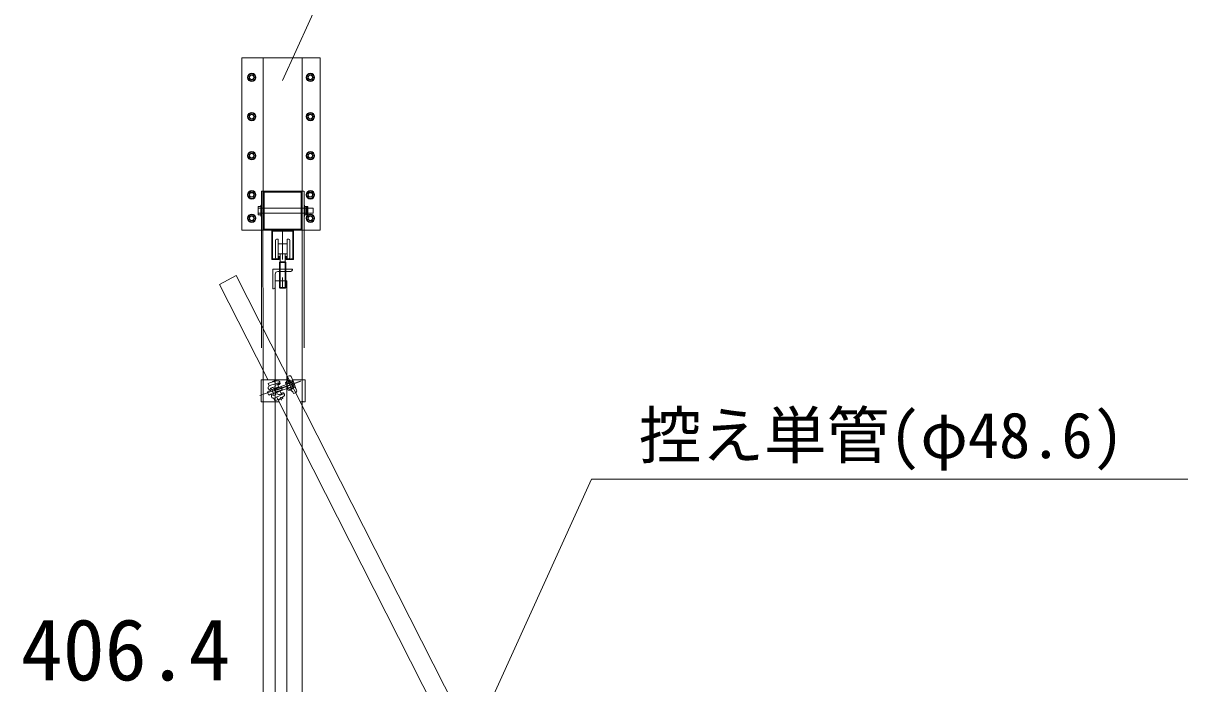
# Model space of a CAD drawing. Units: millimetres, scale not verified. Extents: x -10338 to 10338, y -7128 to 7128.
# Drawn here: x 2952 to 5929, y -808 to 880 of the extents above; entities that cross this region are included whole.
import ezdxf
from ezdxf.enums import TextEntityAlignment as Align

# ---------------------------------------------------------------- set-up
doc = ezdxf.new("R2010")
doc.units = ezdxf.units.MM
doc.header["$LTSCALE"] = 40
doc.linetypes.add('CHAIN2', pattern=[12, 9, -1, 1, -1])
for name, color, linetype, lineweight in [('0-0_0', 7, 'Continuous', 9), ('0-5_CYG-36', 7, 'Continuous', 9), ('0-9_TEXT', 7, 'Continuous', 9), ('0-D_寸法', 7, 'Continuous', 9), ('0-E_中心線', 7, 'CHAIN2', 9)]:
    doc.layers.add(name, color=color, linetype=linetype, lineweight=lineweight)
doc.styles.add('ＭＳ ゴシック', font='')
doc.styles.get('ＭＳ ゴシック').set_extended_font_data('MS Gothic')

msp = doc.modelspace()

# ---------------------------------------------------------------- linework, layer by layer
at = {"layer": '0-0_0'}
for p, q in [((3565.12, 448.99), (3565.12, 791.48)), ((3665.12, 448.99), (3665.12, 791.48)), ((3677.7, 406.98), (3677.7, 389.98)), ((3587.12, 277.99), (3587.12, 348.99)), ((3589.12, 350.99), (3641.12, 350.99)), ((3589.12, 277.99), (3589.12, 348.99)), ((3589.12, 348.99), (3641.12, 348.99)), ((3603.42, 327.99), (3599.62, 327.99)), ((3603.62, 277.99), (3603.62, 327.99)), ((3615.12, 352.99), (3615.12, 341.83)), ((3641.12, 277.99), (3641.12, 348.99)), ((3643.12, 277.99), (3643.12, 348.99)), ((3596.62, 324.99), (3596.62, 280.99)), ((3603.62, 315.99), (3626.62, 315.99)), ((3633.62, 280.99), (3633.62, 324.99)), ((3605.12, 277.99), (3589.12, 277.99)), ((3589.12, 275.99), (3605.12, 275.99)), ((3603.62, 290.99), (3626.62, 290.99)), ((3605.12, 283.99), (3607.12, 283.99)), ((3605.12, 277.99), (3605.12, 283.99)), ((3607.12, 283.99), (3607.12, 277.99)), ((3607.12, 268.2), (3608.92, 270)), ((3607.12, 268.2), (3623.12, 268.2)), ((3607.12, 268.2), (3607.12, 205)), ((3608.87, 270), (3608.87, 290.99)), ((3608.92, 270), (3621.32, 270)), ((3609.12, 203), (3609.12, 270)), ((3621.12, 203), (3621.12, 270)), ((3621.32, 270), (3623.12, 268.2)), ((3621.37, 270), (3621.37, 290.99)), ((3623.12, 283.99), (3623.12, 277.99)), ((3625.12, 283.99), (3623.12, 283.99)), ((3625.12, 277.99), (3625.12, 283.99)), ((3625.12, 277.99), (3641.12, 277.99)), ((3641.12, 275.99), (3625.12, 275.99)), ((3640.12, 251.49), (3590.12, 251.49)), ((3607.12, 205), (3609.12, 203)), ((3607.12, 205), (3623.12, 205)), ((3609.12, 203), (3621.12, 203)), ((3623.12, 205), (3621.12, 203))]:
    msp.add_line(p, q, dxfattribs=at)
at = {"layer": '0-0_0', "linetype": 'CHAIN2'}
for p, q in [((3615.12, 275.99), (3615.12, 350.99)), ((3615.12, 205), (3615.12, 230))]:
    msp.add_line(p, q, dxfattribs=at)
at = {"layer": '0-0_0'}
for points in [[(3630.62, 327.99), (3626.62, 327.99), (3626.62, 277.99)], [(3623.12, 268.2), (3623.12, 205), (3623.12, 213.39)]]:
    msp.add_lwpolyline(points, dxfattribs=at)
for centre, radius, start, end in [((3589.12, 348.99), 2, 90, 180), ((3599.62, 324.99), 3, 90, 180), ((3630.62, 324.99), 3, 0, 90), ((3641.12, 348.99), 2, 0, 90), ((3589.12, 277.99), 2, 180, 270), ((3599.62, 280.99), 3, 180, 270), ((3605.12, 277.99), 2, 270, 0), ((3625.12, 277.99), 2, 180, 270), ((3630.62, 280.99), 3, 270, 0), ((3641.12, 277.99), 2, 270, 0)]:
    msp.add_arc(centre, radius, start, end, dxfattribs=at)
at = {"layer": '0-5_CYG-36'}
for p, q in [((3511.12, 350.98), (3511.12, 791.48)), ((3530.93, 750.48), (3525.73, 741.48)), ((3541.32, 750.48), (3530.93, 750.48)), ((3546.52, 741.48), (3541.32, 750.48)), ((3680.93, 750.48), (3675.73, 741.48)), ((3691.32, 750.48), (3680.93, 750.48)), ((3696.52, 741.48), (3691.32, 750.48)), ((3525.73, 741.48), (3530.93, 732.48)), ((3530.93, 732.48), (3541.32, 732.48)), ((3541.32, 732.48), (3546.52, 741.48)), ((3675.73, 741.48), (3680.93, 732.48)), ((3680.93, 732.48), (3691.32, 732.48)), ((3691.32, 732.48), (3696.52, 741.48)), ((3530.93, 650.48), (3525.73, 641.48)), ((3525.73, 641.48), (3530.93, 632.48)), ((3541.32, 650.48), (3530.93, 650.48)), ((3530.93, 632.48), (3541.32, 632.48)), ((3546.52, 641.48), (3541.32, 650.48)), ((3541.32, 632.48), (3546.52, 641.48)), ((3680.93, 650.48), (3675.73, 641.48)), ((3675.73, 641.48), (3680.93, 632.48)), ((3691.32, 650.48), (3680.93, 650.48)), ((3680.93, 632.48), (3691.32, 632.48)), ((3696.52, 641.48), (3691.32, 650.48)), ((3691.32, 632.48), (3696.52, 641.48)), ((3530.93, 550.48), (3525.73, 541.48)), ((3525.73, 541.48), (3530.93, 532.48)), ((3541.32, 550.48), (3530.93, 550.48)), ((3546.52, 541.48), (3541.32, 550.48)), ((3541.32, 532.48), (3546.52, 541.48)), ((3680.93, 550.48), (3675.73, 541.48)), ((3675.73, 541.48), (3680.93, 532.48)), ((3691.32, 550.48), (3680.93, 550.48)), ((3696.52, 541.48), (3691.32, 550.48)), ((3691.32, 532.48), (3696.52, 541.48)), ((3530.93, 532.48), (3541.32, 532.48)), ((3680.93, 532.48), (3691.32, 532.48)), ((3530.93, 450.48), (3525.73, 441.48)), ((3541.32, 450.48), (3530.93, 450.48)), ((3546.52, 441.48), (3541.32, 450.48)), ((3565.12, 448.99), (3565.12, 352.99)), ((3565.12, 448.98), (3565.12, 352.98)), ((3663.12, 450.99), (3567.12, 450.99)), ((3663.12, 450.98), (3567.12, 450.98)), ((3663.12, 450.99), (3668.94, 450.98)), ((3665.12, 352.99), (3665.12, 448.99)), ((3665.12, 352.98), (3665.12, 448.98)), ((3665.2, -3949.49), (3665.2, 450.51)), ((3669.7, 450.51), (3669.7, 50.51)), ((3680.93, 450.48), (3675.73, 441.48)), ((3691.32, 450.48), (3680.93, 450.48)), ((3696.52, 441.48), (3691.32, 450.48)), ((3525.73, 441.48), (3530.93, 432.48)), ((3530.93, 432.48), (3541.32, 432.48)), ((3541.32, 432.48), (3546.52, 441.48)), ((3675.73, 441.48), (3680.93, 432.48)), ((3680.93, 432.48), (3691.32, 432.48)), ((3691.32, 432.48), (3696.52, 441.48)), ((3530.93, 390.48), (3525.73, 381.48)), ((3541.32, 390.48), (3530.93, 390.48)), ((3546.52, 381.48), (3541.32, 390.48)), ((3559.44, 411.98), (3552.44, 411.98)), ((3552.44, 406.98), (3692.94, 406.98)), ((3552.44, 394.98), (3692.94, 394.98)), ((3670.7, 411.98), (3679.7, 411.98)), ((3679.7, 389.98), (3670.7, 389.98)), ((3672.7, 411.98), (3672.7, 389.98)), ((3675.7, 389.98), (3675.7, 411.98)), ((3677.7, 406.98), (3677.7, 411.98)), ((3679.7, 411.98), (3679.7, 389.98)), ((3696.52, 381.48), (3691.32, 390.48)), ((3692.94, 406.98), (3692.94, 394.98)), ((3525.73, 381.48), (3530.93, 372.48)), ((3530.93, 372.48), (3541.32, 372.48)), ((3541.32, 372.48), (3546.52, 381.48)), ((3670.2, 385.98), (3669.2, 385.98)), ((3567.12, 350.99), (3663.12, 350.99)), ((3567.12, 350.98), (3663.12, 350.98)), ((3453.69, 212.67), (3496.54, 235.63)), ((3571.98, -20.48), (3453.69, 212.67)), ((5661.86, -4032.45), (3496.54, 235.63)), ((3571.98, -20.48), (3577.44, -31.26)), ((3626.98, -23.01), (3631.66, -21.26)), ((3638.09, -24.19), (3650.7, -57.91)), ((3560.28, -87.26), (3560.28, -31.26)), ((3560.28, -31.26), (3626.98, -31.26)), ((3584.86, -57.97), (3577.01, -60.91)), ((3578.19, -40.45), (3580.5, -46.63)), ((3585.94, -58.64), (3578.26, -61.51)), ((3584.3, -52.86), (3583.76, -54.88)), ((3584.3, -52.86), (3591.16, -50.27)), ((3594.29, -54.44), (3588.59, -56.56)), ((3595.28, -38.18), (3592.79, -31.52)), ((3595.6, -52.89), (3595.26, -51.96)), ((3638.24, -38.01), (3595.38, -54.03)), ((3604.83, -49.44), (3595.6, -52.89)), ((3611.21, -49.19), (3595.87, -54.92)), ((3597.84, -44.71), (3603.57, -41.34)), ((3613.97, -56.7), (3598.62, -62.43)), ((3641.75, -47.38), (3598.82, -63.43)), ((3602.71, -43.77), (3604.83, -49.44)), ((3603.19, -45.05), (3606.59, -43.04)), ((3603.57, -41.34), (3606.97, -39.34)), ((3607.71, -36.62), (3607.83, -36.92)), ((3607.83, -36.92), (3608.3, -38.2)), ((3610.07, -48.54), (3611.17, -49.21)), ((3613.58, -57.92), (3613.97, -56.7)), ((3622.16, -38.69), (3637.44, -33.83)), ((3623.13, -41.74), (3622.16, -38.69)), ((3623.13, -41.74), (3638.41, -36.88)), ((3642.61, -48.13), (3627.9, -54.48)), ((3629.16, -57.42), (3627.9, -54.48)), ((3638.47, -58.03), (3628.26, -30.72)), ((3629.06, -41.44), (3628.53, -40.02)), ((3629.06, -41.44), (3628.53, -40.02)), ((3643.88, -51.06), (3629.16, -57.42)), ((3633.1, -52.24), (3632.56, -50.81)), ((3633.1, -52.24), (3632.57, -50.82)), ((3632.99, -34.82), (3633.13, -35.2)), ((3634.26, -55.33), (3634.22, -55.24)), ((3634.68, -39.34), (3634.26, -38.2)), ((3634.68, -39.34), (3634.26, -38.2)), ((3638.61, -49.85), (3638.18, -48.71)), ((3638.61, -49.85), (3638.19, -48.72)), ((3641.75, -47.38), (3638.24, -38.01)), ((3643.15, -46.86), (3639.65, -37.48)), ((3639.88, -53.23), (3639.74, -52.86)), ((3640.74, -31.26), (3672.28, -31.26)), ((3642.64, -36.36), (3646.15, -45.74)), ((3672.28, -31.26), (3672.28, -87.26)), ((3560.28, -87.26), (3605.86, -87.26)), ((3577.01, -60.91), (3576.58, -62.51)), ((3576.58, -62.51), (3579.14, -69.35)), ((3580.51, -70.27), (3579.14, -69.35)), ((3588.36, -67.34), (3580.51, -70.27)), ((3588.74, -66.13), (3581.06, -69)), ((3591.3, -71.58), (3589.56, -70.39)), ((3598.17, -69), (3591.3, -71.57)), ((3597.83, -63.76), (3592.1, -65.92)), ((3594.83, -84.94), (3592.51, -78.75)), ((3609.03, -60.68), (3599.8, -64.13)), ((3599.8, -64.13), (3600.16, -65.06)), ((5618.59, -4054.58), (3600.46, -76.64)), ((3606.23, -81.74), (3605.8, -80.58)), ((3606.86, -68.83), (3613.39, -67.62)), ((3611.15, -66.35), (3609.03, -60.68)), ((3612.23, -83.5), (3609.25, -75.54)), ((3610.67, -65.07), (3614.55, -64.35)), ((3613.39, -67.62), (3617.27, -66.9)), ((3619.51, -68.16), (3619.03, -66.88)), ((3619.62, -68.46), (3619.51, -68.16)), ((3647.77, -64.34), (3643.08, -66.1)), ((3660.35, -87.26), (3672.28, -87.26)), ((3666.36, -85.82), (3666.36, -87.26))]:
    msp.add_line(p, q, dxfattribs=at)
at = {"layer": '0-5_CYG-36', "linetype": 'CHAIN2'}
for p, q in [((3660.32, -35.1), (3556.4, -71.5)), ((3661.28, -34.71), (3600.18, -57.77))]:
    msp.add_line(p, q, dxfattribs=at)
at = {"layer": '0-5_CYG-36'}
for points in [[(3711.12, 350.98), (3711.12, 791.48), (3511.12, 791.48)], [(3560.7, 50.51), (3560.7, 450.51), (3565.2, 450.51)], [(3564.84, 450.98), (3564.84, 282.48), (3565.34, 126.98)], [(3559.44, 389.98), (3552.44, 389.98), (3552.44, 411.98)], [(3669.7, 414.98), (3670.7, 414.98), (3670.7, 385.98)], [(3680.93, 372.48), (3691.32, 372.48), (3696.52, 381.48)], [(3593.47, -35.54), (3598.88, -33.52), (3597.59, -32.93), (3590.1, -35.73), (3589.46, -36.5)], [(3609.58, -78.62), (3614.28, -76.86), (3615.25, -77.3), (3615.6, -78.24), (3615.16, -79.2), (3607.2, -82.18), (3606.23, -81.74)]]:
    msp.add_lwpolyline(points, dxfattribs=at)
for points in [[(3662.82, 448.69), (3567.42, 448.69), (3567.42, 353.29), (3662.82, 353.29)], [(3662.82, 448.68), (3567.42, 448.68), (3567.42, 353.28), (3662.82, 353.28)], [(3559.44, 386.98), (3560.44, 386.98), (3560.44, 414.98), (3559.44, 414.98)], [(3624.89, -35.98), (3625.24, -36.92), (3626.2, -37.36), (3634.16, -34.38), (3634.6, -33.42), (3634.26, -32.48), (3633.29, -32.04), (3625.33, -35.02)], [(3632.47, -56.26), (3632.38, -56.03), (3641.75, -52.53), (3641.84, -52.76), (3641.4, -53.73), (3633.44, -56.7)]]:
    msp.add_lwpolyline(points, close=True, dxfattribs=at)
for centre, radius in [((3536.12, 741.48), 10.75), ((3536.12, 741.48), 9), ((3536.12, 741.48), 6), ((3536.12, 741.48), 5.5), ((3686.12, 741.48), 10.75), ((3686.12, 741.48), 9), ((3686.12, 741.48), 6), ((3686.12, 741.48), 5.5), ((3536.12, 641.48), 10.75), ((3536.12, 641.48), 9), ((3536.12, 641.48), 6), ((3536.12, 641.48), 5.5), ((3686.12, 641.48), 10.75), ((3686.12, 641.48), 9), ((3686.12, 641.48), 6), ((3686.12, 641.48), 5.5), ((3536.12, 541.48), 10.75), ((3536.12, 541.48), 9), ((3536.12, 541.48), 6), ((3536.12, 541.48), 5.5), ((3686.12, 541.48), 10.75), ((3686.12, 541.48), 9), ((3686.12, 541.48), 6), ((3686.12, 541.48), 5.5), ((3536.12, 441.48), 10.75), ((3536.12, 441.48), 9), ((3536.12, 441.48), 6), ((3536.12, 441.48), 5.5), ((3686.12, 441.48), 10.75), ((3686.12, 441.48), 9), ((3686.12, 441.48), 6), ((3686.12, 441.48), 5.5), ((3536.12, 381.48), 10.75), ((3536.12, 381.48), 9), ((3536.12, 381.48), 6), ((3686.12, 381.48), 10.75), ((3686.12, 381.48), 9), ((3686.12, 381.48), 6), ((3536.12, 381.48), 5.5), ((3686.12, 381.48), 5.5)]:
    msp.add_circle(centre, radius, dxfattribs=at)
for centre, radius, start, end in [((3567.12, 448.99), 2, 90, 180), ((3567.12, 448.98), 2, 90, 180), ((3663.12, 448.99), 2, 0, 90), ((3663.12, 448.98), 2, 0, 90), ((3567.12, 352.99), 2, 180, 270), ((3567.12, 352.98), 2, 180, 270), ((3663.12, 352.99), 2, 270, 0), ((3663.12, 352.98), 2, 270, 0), ((3615.48, -28.06), 12.56, 302.157, 23.706), ((3633.41, -25.94), 5, 20.5, 110.5), ((3583.68, -51.67), 5.57, 126.872, 199.888), ((3610.38, -114.34), 80.6, 94.923, 113.534), ((3584.79, -50.76), 6.94, 203.878, 261.687), ((3580.04, -46.8), 0.5, 306.872, 20.5), ((3870.56, -947.82), 946.72, 106.112, 107.841), ((3593.31, -46.91), 10.8, 213.389, 243.874), ((3603.68, -56.25), 15.09, 181.149, 219.851), ((3596.48, -47.66), 7.12, 205.152, 252.111), ((3604.48, -55.9), 10.3, 171.863, 229.739), ((3570.98, -68.33), 28.24, 6.912, 34.075), ((3600.89, -49.88), 6, 120.483, 200.222), ((3604.58, -43.06), 2, 120.483, 200.5), ((3603.97, -38.02), 4, 20.5, 101.089), ((3604.56, -39.6), 4, 300.483, 20.5), ((3605.95, -37.62), 2, 300.483, 20.5), ((3585.76, -62.8), 28.24, 9.965, 30.38), ((3586.35, -62.58), 28.24, 12.032, 28.317), ((3618.22, -50.84), 10.25, 351.271, 49.729), ((3631.1, -69.83), 12.56, 17.294, 98.843), ((3638.71, -37.83), 4.2, 20.5, 107.638), ((3638.71, -37.83), 1, 20.5, 107.638), ((3642.02, -34.02), 1, 110.5, 200.5), ((3642.22, -47.21), 1, 293.362, 20.5), ((3642.22, -47.21), 4.2, 293.362, 20.5), ((3648.32, -50.88), 1, 200.5, 290.5), ((3646.02, -59.66), 5, 290.5, 20.5), ((3593.04, -72.83), 6.94, 139.313, 197.122), ((3591.61, -72.86), 5.57, 201.112, 274.128), ((3599.5, -69.85), 8.38, 152.038, 191.934), ((3592.04, -78.92), 0.5, 20.5, 94.128), ((3499.28, 151.04), 247.98, 292.084, 298.514), ((3570.64, -8.06), 80.6, 287.466, 306.077), ((3602.15, -67.26), 5.56, 141.037, 202.934), ((3605.77, -62.93), 6, 200.778, 280.517), ((3613.02, -65.65), 2, 200.5, 280.517), ((3615.28, -68.28), 4, 20.5, 100.517), ((3617.64, -68.86), 2, 20.5, 100.517), ((3615.88, -69.86), 4, 299.911, 20.5)]:
    msp.add_arc(centre, radius, start, end, dxfattribs=at)
at = {"layer": '0-9_TEXT'}
for points in [[(3614.99, 733.67), (3824.16, 1194.88), (5217.18, 1194.88)], [(4083.32, -993.22), (4404.56, -284.9), (5929.11, -284.9)]]:
    msp.add_lwpolyline(points, dxfattribs=at)
at = {"layer": '0-D_寸法'}
for p, q in [((3590.12, 251.49), (3590.12, 201.49)), ((3596.12, 205.99), (3596.12, 238.99)), ((3602.62, 245.49), (3635.62, 245.49)), ((3640.12, 251.49), (3640.12, 249.99)), ((3596.12, -4013.21), (3596.12, 221.49)), ((3590.12, 201.49), (3591.62, 201.49)), ((3565.34, 126.98), (3565.34, -3949.49))]:
    msp.add_line(p, q, dxfattribs=at)
msp.add_lwpolyline([(3596.12, 201.49), (3596.12, 221.49), (3626.12, 221.49), (3626.12, -4013.21)], dxfattribs=at)
for centre, radius, start, end in [((3602.62, 238.99), 6.5, 90, 180), ((3635.62, 249.99), 4.5, 270, 0), ((3591.62, 205.99), 4.5, 270, 0)]:
    msp.add_arc(centre, radius, start, end, dxfattribs=at)
at = {"layer": '0-E_中心線'}
for p, q in [((3565.12, 350.98), (3511.12, 350.98)), ((3661.12, 350.98), (3711.12, 350.98))]:
    msp.add_line(p, q, dxfattribs=at)

# ---------------------------------------------------------------- texts
at = {"layer": '0-9_TEXT', "style": 'ＭＳ ゴシック'}
msp.add_text('控え単管(φ48.6)', height=117.3, dxfattribs=at).set_placement((4525.96, -266.74), align=Align.BOTTOM_LEFT)
at = {"layer": '0-D_寸法', "style": 'ＭＳ ゴシック'}
msp.add_text('406.4', height=157.7, dxfattribs=at).set_placement((2945.53, -846.92), align=Align.BOTTOM_LEFT)

doc.saveas('drawing.dxf')
